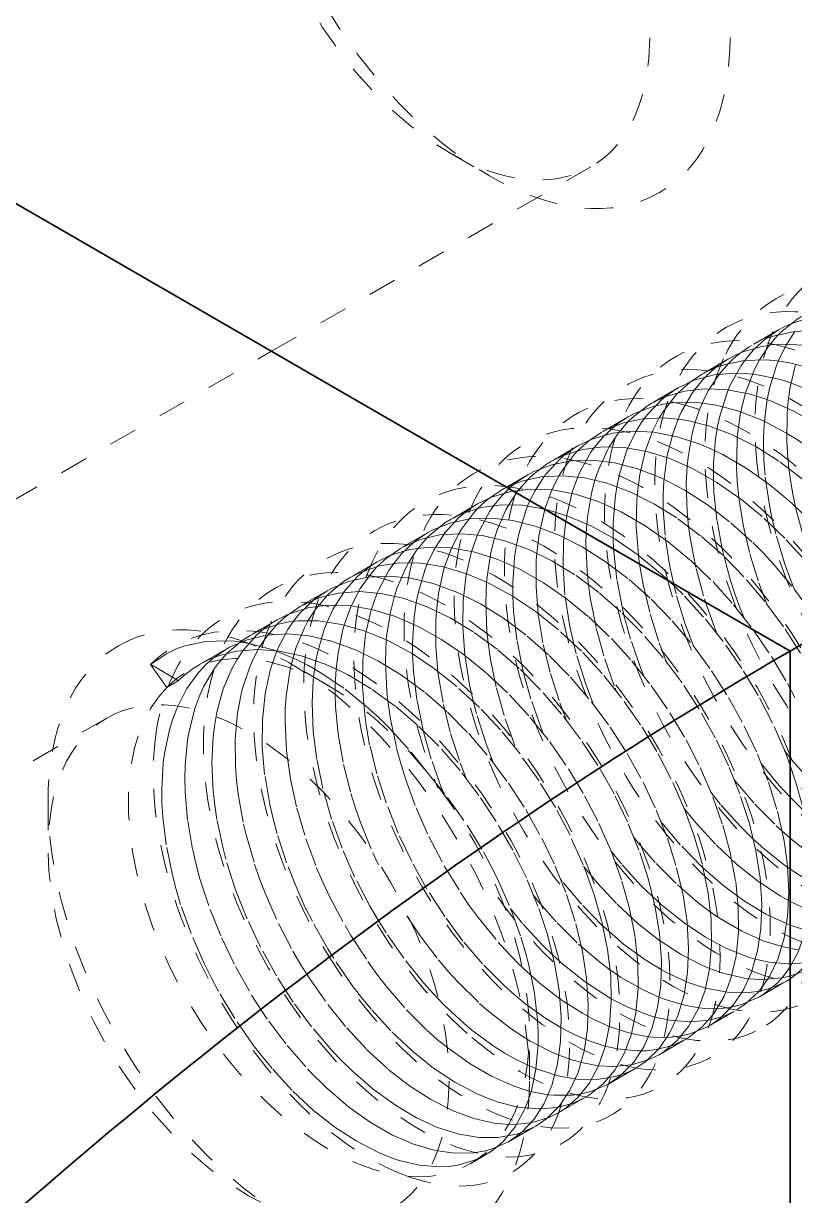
# Model space of a CAD drawing. Header units: millimetres. Extents: x -742 to 742, y -525 to 525.
# Drawn here: x 414.3 to 441.48, y 169 to 210.29 of the extents above; entities that cross this region are included whole.
import ezdxf

# ---------------------------------------------------------------- set-up
doc = ezdxf.new("R2010")
doc.units = ezdxf.units.MM
doc.linetypes.add('虚线', pattern=[2, 1, -1])
doc.layers.get('0').update_dxf_attribs({"lineweight": 35})
doc.layers.add('粗实线层', color=7, linetype='Continuous', lineweight=35)
doc.layers.add('虚线层', color=6, linetype='虚线', lineweight=18)

# ---------------------------------------------------------------- blocks, each defined once
blk = doc.blocks.new('*X14')
for p, q in [((-351.999, -27.68), (-260.075, -80.752)), ((-260.075, -80.752), (-260.075, -145.256))]:
    blk.add_line(p, q)
blk.add_ellipse((-260.075, -207.31), major_axis=(-77.5, -134.234), ratio=0.57735, start_param=3.598535, end_param=3.926987)
at = {"layer": '虚线层', "color": 7}
for p, q in [((-278.359, -70.196), (-298.359, -58.649)), ((-272.096, -63.198), (-270.682, -64.014)), ((-278.359, -70.196), (-267.096, -63.693)), ((-260.487, -69.443), (-261.441, -69.994)), ((-299.623, -82.472), (-278.359, -70.196)), ((-270.075, -74.979), (-278.359, -70.196)), ((-262.257, -70.465), (-263.209, -71.015)), ((-264.024, -71.485), (-264.979, -72.037)), ((-265.79, -72.505), (-266.745, -73.057)), ((-267.559, -73.526), (-268.512, -74.077)), ((-269.328, -74.548), (-270.075, -74.979)), ((-270.075, -74.979), (-270.282, -75.098)), ((-260.075, -80.753), (-270.075, -74.979)), ((-271.094, -75.567), (-272.049, -76.119)), ((-272.862, -76.588), (-273.815, -77.138)), ((-274.631, -77.61), (-275.585, -78.16)), ((-276.397, -78.629), (-277.353, -79.181)), ((-278.165, -79.649), (-279.119, -80.2)), ((-279.935, -80.671), (-280.887, -81.221)), ((-250.075, -86.526), (-260.075, -80.753)), ((-281.734, -81.749), (-282.627, -81.225)), ((-282.055, -82.036), (-282.627, -81.225)), ((-276.338, -81.977), (-277.753, -81.161)), ((-281.647, -81.8), (-282.055, -82.036)), ((-281.647, -81.8), (-281.734, -81.749)), ((-261.164, -92.928), (-260.211, -92.378)), ((-262.933, -93.95), (-261.98, -93.399)), ((-269.267, -95.858), (-269.267, -94.225)), ((-264.701, -94.97), (-263.746, -94.419)), ((-266.467, -95.99), (-265.513, -95.439)), ((-268.236, -97.011), (-267.283, -96.461)), ((-270.005, -98.033), (-269.049, -97.481)), ((-271.338, -98.802), (-270.816, -98.501))]:
    blk.add_line(p, q, dxfattribs=at)
for points in [[(-260.487, -69.443), (-260.271, -69.328), (-259.958, -69.191), (-259.637, -69.084)], [(-259.676, -68.975), (-259.83, -69.069), (-260.365, -69.486), (-260.5, -69.619)], [(-261.679, -70.52), (-261.607, -70.426), (-261.382, -70.161), (-260.923, -69.738)], [(-260.923, -69.738), (-260.846, -69.679), (-260.784, -69.634)], [(-259.613, -69.478), (-259.968, -69.508), (-260.682, -69.662), (-260.919, -69.745)], [(-260.784, -69.634), (-260.487, -69.443)], [(-260.5, -69.619), (-260.608, -69.734), (-260.706, -69.847)], [(-260.492, -70.537), (-260.404, -70.338), (-260.236, -70.006), (-259.908, -69.494)], [(-261.441, -69.994), (-261.525, -70.044), (-261.808, -70.236), (-261.837, -70.257)], [(-261.736, -70.216), (-261.075, -70.025), (-260.723, -69.971), (-260.366, -69.945), (-259.578, -69.981)], [(-260.706, -69.847), (-260.83, -70.003), (-261.156, -70.498)], [(-259.362, -70.794), (-260.153, -70.591), (-260.543, -70.531), (-260.919, -70.5), (-261.686, -70.523), (-262.371, -70.659), (-262.697, -70.769), (-263.003, -70.905), (-263.209, -71.015)], [(-262.703, -70.768), (-262.576, -70.672), (-262.257, -70.465)], [(-262.257, -70.465), (-261.966, -70.314), (-261.736, -70.216)], [(-261.837, -70.257), (-262.07, -70.45), (-262.25, -70.621)], [(-262.178, -71.368), (-261.818, -70.719), (-261.679, -70.52)], [(-261.156, -70.498), (-261.238, -70.647), (-261.361, -70.896)], [(-260.884, -71.898), (-260.793, -71.465), (-260.555, -70.696), (-260.492, -70.537)], [(-264.024, -71.486), (-263.456, -71.218), (-262.756, -71.029), (-262.043, -70.963), (-261.669, -70.972), (-261.293, -71.009), (-260.472, -71.178), (-260.179, -71.265)], [(-263.452, -71.549), (-263.09, -71.119), (-262.84, -70.881), (-262.703, -70.768)], [(-262.25, -70.621), (-262.568, -70.984), (-262.926, -71.519)], [(-261.361, -70.896), (-261.641, -71.628), (-261.655, -71.675)], [(-259.89, -70.657), (-259.903, -70.704), (-260.088, -71.519), (-260.148, -71.954), (-260.172, -72.206)], [(-263.209, -71.015), (-263.605, -71.278), (-264.031, -71.657)], [(-262.655, -72.932), (-262.637, -72.834), (-262.548, -72.429), (-262.29, -71.628), (-262.178, -71.368)], [(-260.179, -71.265), (-259.372, -71.575)], [(-265.217, -72.564), (-265.117, -72.434), (-264.615, -71.908), (-264.459, -71.779)], [(-257.478, -74.016), (-258.266, -73.366), (-258.671, -73.072), (-259.072, -72.805), (-259.927, -72.316), (-260.737, -71.955), (-261.142, -71.812), (-261.536, -71.698), (-262.352, -71.546), (-263.099, -71.516), (-263.807, -71.598), (-264.5, -71.804), (-264.979, -72.037)], [(-264.031, -71.657), (-264.111, -71.74), (-264.546, -72.3), (-264.69, -72.534)], [(-264.459, -71.779), (-264.067, -71.51), (-264.024, -71.486)], [(-264.03, -72.584), (-263.921, -72.338), (-263.535, -71.665), (-263.452, -71.549)], [(-262.926, -71.519), (-262.965, -71.588), (-263.135, -71.926), (-263.282, -72.28), (-263.423, -72.696)], [(-261.655, -71.675), (-261.75, -72.026), (-261.837, -72.435), (-261.941, -73.223)], [(-265.79, -72.505), (-265.54, -72.373), (-264.903, -72.135), (-264.563, -72.057), (-264.216, -72.008), (-263.448, -71.993), (-262.68, -72.093), (-261.887, -72.303), (-261.038, -72.639), (-260.225, -73.065), (-259.817, -73.318), (-259.417, -73.589), (-258.582, -74.238), (-258.295, -74.487)], [(-264.979, -72.037), (-265.102, -72.111), (-265.64, -72.522), (-265.788, -72.666)], [(-261.017, -73.676), (-261.016, -73.252), (-260.995, -72.791), (-260.952, -72.35), (-260.884, -71.898)], [(-260.172, -72.206), (-260.186, -72.396), (-260.196, -73.376), (-260.177, -73.731)], [(-256.136, -78.847), (-256.734, -77.915), (-257.057, -77.462), (-257.388, -77.028), (-258.127, -76.153), (-258.871, -75.387), (-259.258, -75.029), (-259.645, -74.696), (-260.482, -74.061), (-261.293, -73.551), (-262.107, -73.14), (-262.955, -72.819), (-263.744, -72.624), (-264.505, -72.539), (-265.268, -72.569), (-265.949, -72.712), (-266.579, -72.966), (-266.745, -73.056)], [(-266.261, -72.827), (-266.147, -72.74), (-265.79, -72.505)], [(-265.797, -73.604), (-265.519, -73.032), (-265.326, -72.719), (-265.217, -72.564)], [(-264.69, -72.534), (-264.921, -72.986), (-265.191, -73.714)], [(-264.422, -73.942), (-264.408, -73.866), (-264.206, -73.064), (-264.03, -72.584)], [(-266.745, -73.056), (-267.179, -73.349), (-267.562, -73.692)], [(-267.559, -73.527), (-267.036, -73.277), (-266.34, -73.08), (-265.629, -73.006), (-264.879, -73.043), (-264.059, -73.203), (-263.26, -73.467), (-262.852, -73.64), (-262.45, -73.836), (-261.596, -74.333), (-260.792, -74.901), (-260.005, -75.557), (-259.209, -76.331), (-258.49, -77.139), (-258.144, -77.569), (-257.816, -78.006), (-257.165, -78.97), (-256.952, -79.318)], [(-266.988, -73.589), (-266.659, -73.195), (-266.261, -72.827)], [(-265.788, -72.666), (-266.131, -73.062), (-266.46, -73.561)], [(-263.423, -72.696), (-263.528, -73.091), (-263.675, -73.935), (-263.707, -74.243)], [(-262.781, -74.745), (-262.779, -74.158), (-262.706, -73.263), (-262.655, -72.932)], [(-261.941, -73.223), (-261.951, -73.353), (-261.969, -74.281), (-261.946, -74.765), (-261.901, -75.251), (-261.89, -75.347)], [(-268.751, -74.605), (-268.681, -74.512), (-268.183, -73.979), (-267.998, -73.823)], [(-256.07, -84.323), (-256.337, -83.345), (-256.503, -82.847), (-256.686, -82.355), (-257.135, -81.315), (-257.635, -80.34), (-257.912, -79.857), (-258.201, -79.39), (-258.86, -78.432), (-259.541, -77.573), (-260.268, -76.775), (-261.069, -76.012), (-261.858, -75.368), (-262.662, -74.811), (-263.516, -74.329), (-264.325, -73.974), (-265.124, -73.726), (-265.941, -73.583), (-266.686, -73.561), (-267.39, -73.65), (-268.077, -73.862), (-268.512, -74.077)], [(-267.562, -73.692), (-267.68, -73.818), (-268.109, -74.383), (-268.225, -74.574)], [(-267.998, -73.823), (-267.641, -73.575), (-267.559, -73.527)], [(-267.566, -74.623), (-267.48, -74.427), (-267.1, -73.748), (-266.988, -73.589)], [(-266.46, -73.561), (-266.522, -73.673), (-266.836, -74.371), (-266.959, -74.736)], [(-266.19, -74.97), (-266.095, -74.524), (-265.842, -73.717), (-265.797, -73.604)], [(-265.191, -73.714), (-265.194, -73.723), (-265.383, -74.534), (-265.475, -75.267)], [(-260.994, -74.203), (-261.017, -73.676)], [(-260.177, -73.731), (-260.12, -74.34)], [(-268.512, -74.077), (-268.673, -74.175), (-269.208, -74.594), (-269.329, -74.712)], [(-269.328, -74.548), (-269.119, -74.435), (-268.484, -74.189), (-267.798, -74.053), (-267.031, -74.03), (-266.268, -74.124), (-265.479, -74.328), (-264.631, -74.657), (-263.817, -75.075), (-263.006, -75.591), (-262.169, -76.233), (-261.396, -76.929), (-261.019, -77.309), (-260.656, -77.7), (-259.921, -78.581), (-259.272, -79.472), (-258.678, -80.406), (-258.123, -81.422), (-257.668, -82.407), (-257.467, -82.907), (-257.288, -83.4), (-256.975, -84.436), (-256.886, -84.795)], [(-264.549, -75.771), (-264.551, -75.702), (-264.55, -75.231), (-264.527, -74.778), (-264.422, -73.942)], [(-263.707, -74.243), (-263.738, -74.839), (-263.71, -75.84), (-263.658, -76.381)], [(-260.635, -76.428), (-260.708, -76.116), (-260.812, -75.613), (-260.963, -74.563), (-260.994, -74.203)], [(-259.713, -80.825), (-260.314, -79.896), (-260.969, -79.01), (-261.71, -78.139), (-262.456, -77.378), (-263.233, -76.694), (-264.074, -76.066), (-264.885, -75.563), (-265.698, -75.157), (-266.543, -74.843), (-267.329, -74.654), (-268.09, -74.577), (-268.852, -74.617), (-269.531, -74.769), (-270.062, -74.981)], [(-269.804, -74.874), (-269.722, -74.81), (-269.328, -74.548)], [(-269.329, -74.712), (-269.696, -75.142), (-269.724, -75.18)], [(-269.249, -75.451), (-269.079, -75.117), (-268.751, -74.605)], [(-268.225, -74.574), (-268.476, -75.074), (-268.724, -75.752)], [(-267.956, -75.985), (-267.952, -75.963), (-267.757, -75.157), (-267.566, -74.623)], [(-260.12, -74.34), (-260.068, -74.719), (-259.982, -75.227), (-259.876, -75.733), (-259.586, -76.811), (-259.229, -77.837), (-259.124, -78.102)], [(-271.094, -75.567), (-270.612, -75.333), (-269.92, -75.129), (-269.214, -75.049), (-268.468, -75.08), (-267.65, -75.231), (-266.85, -75.487), (-266.038, -75.848), (-265.184, -76.338), (-264.381, -76.901), (-263.595, -77.552), (-262.797, -78.321), (-262.073, -79.124), (-261.394, -79.986), (-260.738, -80.946), (-260.177, -81.898), (-259.919, -82.389)], [(-270.282, -75.098), (-270.75, -75.418), (-271.089, -75.725)], [(-270.52, -75.626), (-270.227, -75.27), (-269.981, -75.026)], [(-270.062, -74.981), (-270.157, -75.03), (-270.282, -75.098)], [(-269.981, -75.026), (-269.804, -74.874)], [(-266.959, -74.736), (-267.078, -75.189), (-267.22, -76.037), (-267.244, -76.283)], [(-266.319, -76.781), (-266.319, -76.263), (-266.25, -75.363), (-266.19, -74.97)], [(-262.408, -77.434), (-262.475, -77.15), (-262.662, -76.139), (-262.764, -75.153), (-262.781, -74.745)], [(-269.724, -75.18), (-269.997, -75.601)], [(-269.334, -75.646), (-269.249, -75.451)], [(-265.475, -75.267), (-265.488, -75.455), (-265.501, -76.385), (-265.429, -77.359), (-265.426, -77.383)], [(-261.89, -75.347), (-261.737, -76.304), (-261.498, -77.326), (-261.181, -78.354), (-260.888, -79.132)], [(-272.292, -76.652), (-272.248, -76.592), (-271.754, -76.051), (-271.539, -75.868)], [(-268.721, -75.754), (-269.528, -75.619), (-270.268, -75.603), (-270.969, -75.7), (-271.655, -75.921), (-272.05, -76.119)], [(-271.089, -75.725), (-271.245, -75.893), (-271.669, -76.464), (-271.759, -76.615)], [(-271.539, -75.868), (-271.214, -75.64), (-271.094, -75.567)], [(-271.1, -76.665), (-271.034, -76.513), (-270.66, -75.828), (-270.52, -75.626)], [(-269.997, -75.601), (-270.084, -75.76), (-270.392, -76.463), (-270.495, -76.778)], [(-269.727, -77.01), (-269.646, -76.621), (-269.399, -75.809), (-269.334, -75.646)], [(-268.724, -75.752), (-268.743, -75.816), (-268.927, -76.631), (-269.011, -77.307)], [(-264.378, -78.256), (-264.656, -78.006), (-265.445, -77.367), (-266.251, -76.818), (-267.107, -76.344), (-267.918, -75.997), (-268.715, -75.755), (-268.721, -75.754)], [(-264.17, -78.473), (-264.333, -77.722), (-264.489, -76.67), (-264.549, -75.771)], [(-272.05, -76.119), (-272.249, -76.243), (-272.779, -76.668), (-272.869, -76.758)], [(-272.862, -76.588), (-272.694, -76.497), (-272.065, -76.244), (-271.384, -76.101), (-270.619, -76.07), (-269.855, -76.155), (-269.066, -76.35), (-268.219, -76.672), (-267.408, -77.085), (-266.598, -77.596), (-265.759, -78.232), (-264.983, -78.921), (-264.239, -79.686), (-263.5, -80.562), (-262.849, -81.451), (-262.253, -82.384), (-261.694, -83.398), (-261.232, -84.382), (-260.846, -85.373), (-260.525, -86.409), (-260.306, -87.377), (-260.228, -87.854), (-260.172, -88.315), (-260.124, -89.255), (-260.166, -90.093), (-260.292, -90.867), (-260.516, -91.601), (-260.812, -92.214), (-260.991, -92.49), (-261.186, -92.738), (-261.655, -93.182), (-261.837, -93.311)], [(-268.085, -77.811), (-268.085, -77.808), (-268.065, -76.879), (-267.988, -76.182)], [(-267.988, -76.182), (-267.956, -75.985)], [(-267.244, -76.283), (-267.265, -76.601)], [(-262.933, -93.95), (-262.784, -93.858), (-262.541, -93.68), (-262.082, -93.22), (-261.72, -92.685), (-261.436, -92.06), (-261.225, -91.315), (-261.109, -90.531), (-261.078, -89.684), (-261.139, -88.736), (-261.285, -87.794), (-261.517, -86.824), (-261.851, -85.787), (-262.248, -84.796), (-262.718, -83.813), (-263.285, -82.802), (-263.889, -81.874), (-264.55, -80.993), (-265.296, -80.127), (-266.045, -79.372), (-266.824, -78.693), (-267.664, -78.07), (-268.474, -77.572), (-269.286, -77.174), (-270.132, -76.868), (-270.919, -76.688), (-271.678, -76.619), (-272.435, -76.665), (-273.109, -76.823), (-273.73, -77.091), (-273.815, -77.138)], [(-272.869, -76.758), (-273.261, -77.223), (-273.531, -77.642)], [(-273.342, -76.918), (-273.291, -76.877), (-272.862, -76.588)], [(-272.869, -77.686), (-272.64, -77.203), (-272.292, -76.652)], [(-271.759, -76.615), (-272.032, -77.163), (-272.261, -77.791)], [(-271.492, -78.022), (-271.308, -77.25), (-271.1, -76.665)], [(-270.495, -76.778), (-270.625, -77.285), (-270.76, -78.136), (-270.777, -78.323)], [(-267.265, -76.601), (-267.275, -76.943), (-267.239, -77.946), (-267.191, -78.425)], [(-266.304, -77.157), (-266.319, -76.781)], [(-263.658, -76.381), (-263.595, -76.83), (-263.395, -77.843), (-263.097, -78.921), (-263.063, -79.03)], [(-259.937, -78.569), (-260.274, -77.659), (-260.583, -76.632), (-260.635, -76.428)], [(-274.632, -77.61), (-274.192, -77.393), (-273.502, -77.18), (-272.797, -77.091), (-272.053, -77.114), (-271.238, -77.259), (-270.441, -77.508), (-269.631, -77.863), (-268.775, -78.345), (-267.969, -78.901), (-267.18, -79.545), (-266.38, -80.309), (-265.657, -81.109), (-264.977, -81.969), (-264.316, -82.926), (-263.749, -83.875), (-263.248, -84.849), (-262.8, -85.89), (-262.453, -86.881), (-262.188, -87.861), (-261.998, -88.864), (-261.905, -89.781), (-261.897, -90.65), (-261.984, -91.502), (-262.154, -92.242), (-262.271, -92.585), (-262.406, -92.903), (-262.756, -93.505), (-263.164, -93.98), (-263.639, -94.354), (-263.745, -94.419)], [(-273.815, -77.138), (-274.32, -77.488), (-274.619, -77.76)], [(-274.054, -77.666), (-273.793, -77.345), (-273.342, -76.918)], [(-269.852, -78.823), (-269.854, -78.366), (-269.793, -77.464), (-269.727, -77.01)], [(-265.938, -79.487), (-265.992, -79.259), (-266.187, -78.247), (-266.297, -77.261), (-266.304, -77.157)], [(-275.08, -77.914), (-274.79, -77.707), (-274.632, -77.61)], [(-269.011, -77.307), (-269.029, -77.558), (-269.037, -78.492), (-268.963, -79.43)], [(-265.426, -77.383), (-265.386, -77.689)], [(-261.693, -79.62), (-261.837, -79.254), (-262.024, -78.737), (-262.189, -78.228), (-262.408, -77.434)], [(-275.829, -78.697), (-275.81, -78.671), (-275.324, -78.124), (-275.08, -77.914)], [(-264.701, -94.97), (-264.525, -94.86), (-264.057, -94.471), (-263.658, -93.981), (-263.319, -93.366), (-263.078, -92.693), (-262.922, -91.945), (-262.849, -91.085), (-262.868, -90.208), (-262.972, -89.284), (-263.173, -88.275), (-263.45, -87.293), (-263.809, -86.302), (-264.269, -85.264), (-264.78, -84.292), (-265.355, -83.348), (-266.022, -82.396), (-266.708, -81.544), (-267.438, -80.754), (-268.244, -80.002), (-269.036, -79.37), (-269.844, -78.827), (-270.698, -78.358), (-271.506, -78.017), (-272.301, -77.783), (-273.113, -77.655), (-273.854, -77.648), (-274.553, -77.753), (-275.233, -77.981), (-275.585, -78.16)], [(-274.619, -77.76), (-274.813, -77.97), (-275.233, -78.549), (-275.295, -78.653)], [(-274.637, -78.705), (-274.593, -78.603), (-274.223, -77.911), (-274.054, -77.666)], [(-273.531, -77.642), (-273.641, -77.845), (-273.942, -78.553), (-274.029, -78.82)], [(-273.26, -79.054), (-273.192, -78.716), (-272.952, -77.899), (-272.869, -77.686)], [(-272.261, -77.791), (-272.295, -77.911), (-272.474, -78.731), (-272.548, -79.351)], [(-271.622, -79.851), (-271.607, -78.983), (-271.499, -78.061), (-271.492, -78.022)], [(-267.708, -80.51), (-267.858, -79.833), (-268.019, -78.779), (-268.085, -77.811)], [(-265.386, -77.689), (-265.262, -78.415), (-265.017, -79.438), (-264.693, -80.465), (-264.421, -81.178)], [(-275.585, -78.16), (-275.822, -78.309), (-276.346, -78.741), (-276.407, -78.803)], [(-276.397, -78.629), (-276.269, -78.559), (-275.643, -78.298), (-274.965, -78.147), (-274.205, -78.11), (-273.445, -78.188), (-272.657, -78.376), (-271.81, -78.69), (-270.996, -79.095), (-270.186, -79.599), (-269.347, -80.228), (-268.572, -80.914), (-267.826, -81.675), (-267.083, -82.546), (-266.426, -83.43), (-265.825, -84.36), (-265.261, -85.372), (-264.797, -86.357), (-264.407, -87.349), (-264.081, -88.386), (-263.854, -89.354), (-263.712, -90.293), (-263.657, -91.236), (-263.695, -92.079), (-263.818, -92.859), (-264.037, -93.599), (-264.326, -94.217), (-264.692, -94.746), (-265.156, -95.197), (-265.513, -95.439)], [(-270.777, -78.323), (-270.809, -79.046), (-270.77, -80.054), (-270.728, -80.461)], [(-267.191, -78.425), (-267.117, -78.937), (-266.913, -79.953), (-266.612, -81.032), (-266.247, -82.058), (-266.195, -82.186)], [(-260.065, -84.816), (-260.248, -84.329), (-260.7, -83.288), (-261.205, -82.314), (-261.777, -81.368), (-262.442, -80.415), (-263.127, -79.56), (-263.854, -78.765), (-264.378, -78.256)], [(-266.467, -95.99), (-266.045, -95.695), (-265.593, -95.23), (-265.236, -94.688), (-264.956, -94.056), (-264.749, -93.304), (-264.638, -92.515), (-264.614, -91.665), (-264.683, -90.716), (-264.836, -89.772), (-265.073, -88.8), (-265.41, -87.761), (-265.81, -86.769), (-266.285, -85.787), (-266.86, -84.779), (-267.47, -83.856), (-268.134, -82.978), (-268.881, -82.116), (-269.631, -81.364), (-270.41, -80.69), (-271.253, -80.074), (-272.065, -79.584), (-272.878, -79.193), (-273.723, -78.895), (-274.506, -78.721), (-275.261, -78.658), (-276.016, -78.712), (-276.689, -78.879), (-277.308, -79.155), (-277.353, -79.181)], [(-276.407, -78.803), (-276.823, -79.302), (-277.066, -79.683)], [(-276.884, -78.964), (-276.864, -78.948), (-276.397, -78.629)], [(-276.404, -79.73), (-276.197, -79.287), (-275.829, -78.697)], [(-275.295, -78.653), (-275.589, -79.253), (-275.797, -79.836)], [(-275.028, -80.066), (-274.861, -79.345), (-274.637, -78.705)], [(-274.029, -78.82), (-274.172, -79.381), (-274.303, -80.238), (-274.314, -80.36)], [(-269.476, -81.524), (-269.513, -81.37), (-269.711, -80.356), (-269.825, -79.366), (-269.852, -78.823)], [(-263.478, -80.603), (-263.789, -79.771), (-264.101, -78.743), (-264.17, -78.473)], [(-278.165, -79.65), (-277.768, -79.451), (-277.085, -79.232), (-276.384, -79.136), (-275.641, -79.151), (-274.826, -79.287), (-274.029, -79.528), (-273.219, -79.876), (-272.366, -80.352), (-271.561, -80.903), (-270.771, -81.542), (-269.967, -82.3), (-269.238, -83.093), (-268.554, -83.949), (-267.891, -84.904), (-267.322, -85.852), (-266.817, -86.826), (-266.363, -87.865), (-266.009, -88.855), (-265.736, -89.835), (-265.541, -90.841), (-265.444, -91.762), (-265.433, -92.636), (-265.513, -93.492), (-265.675, -94.235), (-265.92, -94.901), (-266.264, -95.509), (-266.669, -95.992), (-267.142, -96.374), (-267.283, -96.461)], [(-277.353, -79.181), (-277.893, -79.56), (-278.148, -79.794)], [(-277.584, -79.698), (-277.362, -79.423), (-276.884, -78.964)], [(-273.389, -80.863), (-273.391, -80.47), (-273.334, -79.563), (-273.26, -79.054)], [(-263.063, -79.03), (-262.735, -79.947), (-262.648, -80.167)], [(-278.618, -79.958), (-278.361, -79.771), (-278.165, -79.65)], [(-272.548, -79.351), (-272.568, -79.66), (-272.568, -80.597), (-272.495, -81.476)], [(-268.963, -79.43), (-268.958, -79.468), (-268.782, -80.525), (-268.531, -81.547), (-268.201, -82.574), (-267.948, -83.238)], [(-265.229, -81.661), (-265.346, -81.364), (-265.701, -80.337), (-265.938, -79.487)], [(-279.369, -80.743), (-278.892, -80.196), (-278.618, -79.958)], [(-268.236, -97.011), (-268.025, -96.877), (-267.561, -96.481), (-267.168, -95.985), (-266.837, -95.365), (-266.603, -94.688), (-266.452, -93.934), (-266.383, -93.068), (-266.405, -92.186), (-266.515, -91.26), (-266.725, -90.251), (-267.009, -89.269), (-267.373, -88.278), (-267.837, -87.24), (-268.35, -86.268), (-268.929, -85.325), (-269.601, -84.378), (-270.293, -83.531), (-271.027, -82.746), (-271.834, -81.999), (-272.625, -81.371), (-273.432, -80.833), (-274.287, -80.372), (-275.096, -80.039), (-275.892, -79.813), (-276.702, -79.694), (-277.438, -79.693), (-277.793, -79.735), (-278.132, -79.804), (-278.808, -80.04), (-279.119, -80.2)], [(-278.148, -79.794), (-278.379, -80.048), (-278.596, -80.33), (-278.792, -80.631), (-278.83, -80.697)], [(-278.171, -80.746), (-278.148, -80.691), (-277.786, -79.994), (-277.584, -79.698)], [(-277.066, -79.683), (-277.2, -79.932), (-277.498, -80.646), (-277.566, -80.859)], [(-276.797, -81.092), (-276.741, -80.813), (-276.505, -79.99), (-276.404, -79.73)], [(-275.797, -79.836), (-275.845, -80.005), (-276.016, -80.829), (-276.08, -81.38)], [(-275.155, -81.895), (-275.144, -81.084), (-275.044, -80.16), (-275.028, -80.066)], [(-271.239, -82.557), (-271.377, -81.941), (-271.546, -80.886), (-271.62, -79.914), (-271.622, -79.851)], [(-282.009, -80.818), (-281.74, -80.692), (-281.416, -80.573), (-280.685, -80.417), (-279.941, -80.39), (-279.664, -80.409)], [(-279.119, -80.2), (-279.394, -80.376), (-279.916, -80.816), (-279.949, -80.849)], [(-279.934, -80.671), (-279.847, -80.622), (-279.225, -80.355), (-278.548, -80.196), (-277.789, -80.149), (-277.03, -80.219), (-276.245, -80.401), (-275.401, -80.708), (-274.589, -81.107), (-273.777, -81.604), (-272.935, -82.226), (-272.156, -82.905), (-271.408, -83.662), (-270.665, -84.529), (-270.006, -85.412), (-269.401, -86.339), (-268.831, -87.348), (-268.36, -88.33), (-267.964, -89.322), (-267.633, -90.36), (-267.403, -91.331), (-267.257, -92.273), (-267.195, -93.219), (-267.224, -94.065), (-267.34, -94.848), (-267.553, -95.594), (-267.84, -96.22), (-268.203, -96.756), (-268.661, -97.214), (-269.049, -97.481)], [(-279.664, -80.409), (-279.551, -80.422), (-279.363, -80.447)], [(-279.363, -80.447), (-279.158, -80.483), (-278.302, -80.711), (-277.475, -81.049), (-277.055, -81.264), (-276.64, -81.503), (-275.762, -82.099), (-274.972, -82.742), (-274.583, -83.098), (-274.206, -83.47), (-273.434, -84.32), (-272.889, -85.005)], [(-274.314, -80.36), (-274.348, -81.152), (-274.301, -82.162), (-274.264, -82.504)], [(-270.728, -80.461), (-270.644, -81.048), (-270.434, -82.064), (-270.126, -83.143), (-269.753, -84.167), (-269.731, -84.221)], [(-282.627, -81.225), (-282.054, -80.842), (-282.009, -80.818)], [(-270.005, -98.033), (-269.551, -97.71), (-269.101, -97.237), (-268.748, -96.688), (-268.474, -96.051), (-268.274, -95.295), (-268.171, -94.502), (-268.153, -93.648), (-268.226, -92.695), (-268.383, -91.748), (-268.625, -90.774), (-268.969, -89.734), (-269.377, -88.744), (-269.858, -87.765), (-270.436, -86.758), (-271.048, -85.836), (-271.713, -84.96), (-272.465, -84.103), (-273.219, -83.358), (-274.002, -82.69), (-274.845, -82.08), (-275.656, -81.596), (-276.065, -81.389), (-276.467, -81.211), (-277.31, -80.919), (-278.093, -80.754), (-278.848, -80.7), (-279.601, -80.763), (-280.269, -80.936), (-280.585, -81.065), (-280.882, -81.218), (-280.887, -81.221)], [(-280.386, -80.978), (-279.934, -80.671)], [(-279.949, -80.849), (-280.245, -81.19)], [(-279.577, -81.052), (-279.375, -80.751), (-279.369, -80.743)], [(-278.83, -80.697), (-279.03, -81.084)], [(-278.354, -81.252), (-278.171, -80.746)], [(-277.566, -80.859), (-277.681, -81.296)], [(-273.012, -83.565), (-273.032, -83.48), (-273.238, -82.466), (-273.358, -81.474), (-273.389, -80.863)], [(-267.001, -82.668), (-267.298, -81.88), (-267.618, -80.854), (-267.708, -80.51)], [(-282.135, -84.358), (-281.961, -83.533), (-281.842, -83.144), (-281.704, -82.78), (-281.345, -82.076), (-280.926, -81.499), (-280.747, -81.304)], [(-280.245, -81.19), (-280.388, -81.384), (-280.759, -82.019), (-280.915, -82.371), (-281.049, -82.738), (-281.265, -83.575), (-281.318, -83.887)], [(-280.887, -81.221), (-281.12, -81.368)], [(-280.747, -81.304), (-280.688, -81.244), (-280.435, -81.018), (-280.386, -80.978)], [(-280.071, -87.702), (-280.285, -86.684), (-280.362, -86.179), (-280.416, -85.688), (-280.462, -84.678), (-280.418, -83.765), (-280.364, -83.326), (-280.289, -82.909), (-280.061, -82.082), (-279.758, -81.374), (-279.577, -81.052)], [(-279.03, -81.084), (-279.142, -81.341), (-279.394, -82.099), (-279.562, -82.929), (-279.645, -83.867), (-279.634, -84.81), (-279.596, -85.301), (-279.537, -85.792), (-279.343, -86.854), (-279.254, -87.231)], [(-276.379, -91.243), (-276.921, -90.28), (-277.171, -89.781), (-277.4, -89.283), (-277.831, -88.212), (-278.165, -87.185), (-278.304, -86.668), (-278.421, -86.161), (-278.603, -85.103), (-278.687, -84.126), (-278.684, -83.188), (-278.588, -82.258), (-278.409, -81.438), (-278.354, -81.252)], [(-277.681, -81.296), (-277.707, -81.414)], [(-276.891, -81.794), (-276.879, -81.665), (-276.797, -81.092)], [(-281.12, -81.368), (-281.461, -81.629), (-281.647, -81.8)], [(-277.707, -81.414), (-277.721, -81.479), (-277.844, -82.339), (-277.874, -82.795), (-277.881, -83.256), (-277.827, -84.268), (-277.69, -85.266), (-277.47, -86.284), (-277.151, -87.365), (-276.77, -88.388), (-276.55, -88.898), (-276.316, -89.394), (-275.77, -90.421), (-275.563, -90.772)], [(-276.08, -81.38), (-276.104, -81.763), (-276.112, -82.052)], [(-272.495, -81.476), (-272.482, -81.575), (-272.303, -82.634), (-272.048, -83.658), (-271.715, -84.686), (-271.49, -85.269)], [(-268.774, -83.683), (-268.857, -83.475), (-269.218, -82.449), (-269.476, -81.524)], [(-271.572, -93.873), (-272.298, -93.198), (-272.655, -92.827), (-272.999, -92.442), (-273.699, -91.57), (-274.322, -90.679), (-274.617, -90.21), (-274.893, -89.737), (-275.431, -88.705), (-275.873, -87.695), (-276.243, -86.67), (-276.55, -85.59), (-276.759, -84.574), (-276.887, -83.581), (-276.928, -82.575), (-276.891, -81.794)], [(-276.112, -82.052), (-276.113, -82.305)], [(-275.021, -83.373), (-275.073, -82.994), (-275.151, -82.018), (-275.155, -81.895)], [(-276.113, -82.305), (-276.101, -82.704), (-276.012, -83.684), (-275.826, -84.745), (-275.564, -85.769), (-275.401, -86.286), (-275.223, -86.795), (-274.786, -87.864), (-274.589, -88.287)], [(-274.264, -82.504), (-274.167, -83.156), (-273.95, -84.173), (-273.861, -84.51)], [(-270.537, -84.714), (-270.81, -83.991), (-271.133, -82.963), (-271.239, -82.557)], [(-269.636, -92.991), (-269.811, -92.844), (-270.175, -92.519), (-270.928, -91.764), (-271.612, -90.967), (-272.255, -90.104), (-272.88, -89.136), (-273.418, -88.171), (-273.895, -87.173), (-274.322, -86.102), (-274.652, -85.075), (-274.901, -84.052), (-275.021, -83.373)], [(-272.304, -85.73), (-272.363, -85.584), (-272.729, -84.559), (-273.012, -83.565)], [(-281.318, -83.887), (-281.406, -84.774), (-281.417, -85.241), (-281.407, -85.713), (-281.316, -86.742), (-281.14, -87.75), (-281.021, -88.265), (-280.883, -88.774), (-280.527, -89.853), (-280.114, -90.871), (-279.634, -91.867), (-279.062, -92.878), (-278.461, -93.793), (-277.812, -94.65), (-277.088, -95.478), (-276.369, -96.188), (-275.632, -96.813), (-274.846, -97.37), (-274.097, -97.798), (-273.355, -98.12), (-272.594, -98.343), (-271.899, -98.44), (-271.242, -98.428), (-270.814, -98.354)], [(-270.816, -98.501), (-271.202, -98.688), (-271.794, -98.859), (-272.111, -98.904), (-272.434, -98.92), (-273.149, -98.862), (-273.861, -98.693), (-274.228, -98.566), (-274.594, -98.414), (-275.381, -98.008), (-276.133, -97.518), (-276.509, -97.234), (-276.878, -96.932), (-277.642, -96.22), (-278.341, -95.46), (-278.681, -95.049), (-279.005, -94.629), (-279.657, -93.69), (-280.226, -92.745), (-280.49, -92.254), (-280.735, -91.763), (-281.199, -90.701), (-281.566, -89.675), (-281.721, -89.157), (-281.855, -88.648), (-282.072, -87.58), (-282.194, -86.588), (-282.223, -86.102), (-282.231, -85.633), (-282.177, -84.678), (-282.135, -84.358)], [(-273.861, -84.51), (-273.636, -85.253), (-273.261, -86.277), (-272.815, -87.286), (-272.274, -88.316), (-271.699, -89.255), (-271.389, -89.709), (-271.072, -90.142), (-270.368, -91.008), (-270.126, -91.277)], [(-260.295, -84.242), (-260.079, -84.511)], [(-260.079, -84.511), (-259.901, -84.724), (-259.202, -85.488), (-258.477, -86.174), (-257.698, -86.801), (-257.592, -86.878)], [(-272.889, -85.005), (-272.154, -85.908), (-271.467, -86.882), (-270.891, -87.827), (-270.626, -88.314), (-270.382, -88.799), (-269.925, -89.839), (-269.568, -90.831), (-269.418, -91.327), (-269.29, -91.812), (-269.087, -92.819), (-268.982, -93.741), (-268.962, -94.19), (-268.964, -94.619), (-269.039, -95.48), (-269.199, -96.23), (-269.31, -96.579), (-269.439, -96.902), (-269.776, -97.515), (-270.174, -98.003), (-270.401, -98.212), (-270.641, -98.392), (-270.816, -98.501)], [(-260.079, -85.897), (-260.462, -85.485), (-261.103, -84.717)], [(-260.068, -91.857), (-259.805, -91.369), (-259.559, -90.702), (-259.466, -90.335), (-259.395, -89.956), (-259.313, -89.099), (-259.326, -88.225), (-259.426, -87.306), (-259.623, -86.301), (-259.896, -85.32), (-260.065, -84.816)], [(-262.063, -85.263), (-262.001, -85.342), (-261.32, -86.143), (-260.569, -86.904), (-260.077, -87.34)], [(-261.393, -87.362), (-261.835, -86.926), (-262.53, -86.156), (-262.88, -85.725)], [(-259.615, -86.354), (-259.717, -86.258), (-260.079, -85.897)], [(-263.823, -86.29), (-263.391, -86.819), (-262.692, -87.58), (-261.966, -88.26), (-261.184, -88.879), (-261.127, -88.919)], [(-263.151, -88.391), (-263.201, -88.344), (-263.95, -87.578), (-264.63, -86.772), (-264.639, -86.761)], [(-279.254, -87.231), (-278.959, -88.258), (-278.781, -88.776), (-278.588, -89.283), (-278.12, -90.344), (-277.607, -91.325), (-277.325, -91.805), (-277.034, -92.266), (-276.377, -93.2), (-275.709, -94.026), (-275.008, -94.781), (-274.243, -95.487), (-273.499, -96.067), (-272.747, -96.55), (-271.96, -96.948), (-271.226, -97.218), (-270.516, -97.379), (-270.116, -97.422)], [(-265.601, -87.299), (-265.49, -87.439), (-264.805, -88.234), (-264.054, -88.99), (-263.319, -89.622), (-262.901, -89.937)], [(-260.076, -88.438), (-260.334, -88.252), (-261.113, -87.619), (-261.393, -87.362)], [(-260.077, -87.34), (-259.832, -87.541), (-259.364, -87.893)], [(-270.389, -97.886), (-271.041, -97.883), (-271.741, -97.77), (-272.504, -97.531), (-273.245, -97.193), (-273.995, -96.75), (-274.781, -96.18), (-275.518, -95.543), (-275.882, -95.19), (-276.233, -94.823), (-276.952, -93.983), (-277.593, -93.117), (-278.186, -92.195), (-278.749, -91.178), (-279.222, -90.179), (-279.435, -89.667), (-279.626, -89.16), (-279.971, -88.08), (-280.071, -87.702)], [(-264.932, -89.403), (-265.325, -89.018), (-266.022, -88.252), (-266.413, -87.772)], [(-267.362, -88.332), (-266.881, -88.914), (-266.178, -89.669), (-265.449, -90.343), (-264.667, -90.956), (-264.665, -90.957)], [(-261.087, -89.932), (-261.72, -89.541), (-262.466, -88.988), (-263.151, -88.391)], [(-259.316, -88.913), (-259.584, -88.758), (-260.076, -88.438)], [(-266.687, -90.434), (-266.689, -90.432), (-267.438, -89.67), (-268.118, -88.869), (-268.178, -88.793)], [(-261.127, -88.919), (-260.432, -89.37), (-260.074, -89.569)], [(-269.139, -89.337), (-268.981, -89.536), (-268.296, -90.328), (-267.543, -91.078), (-266.804, -91.703), (-266.43, -91.981)], [(-262.852, -90.952), (-263.066, -90.828), (-263.817, -90.33), (-264.599, -89.704), (-264.932, -89.403)], [(-260.074, -89.569), (-259.683, -89.76), (-259.384, -89.887)], [(-268.464, -91.443), (-268.809, -91.107), (-269.51, -90.347), (-269.942, -89.822)], [(-262.901, -89.937), (-262.571, -90.162), (-261.782, -90.623), (-261.163, -90.905)], [(-260.074, -90.408), (-260.188, -90.364), (-260.932, -90.017), (-261.087, -89.932)], [(-258.514, -89.794), (-258.719, -90.5), (-258.853, -90.825), (-259.004, -91.123), (-259.387, -91.682), (-259.827, -92.114), (-260.074, -92.294), (-260.211, -92.378)], [(-273.595, -90.077), (-273.123, -90.779), (-272.472, -91.634), (-272.129, -92.039), (-271.782, -92.42), (-271.026, -93.163), (-270.755, -93.402)], [(-275.563, -90.772), (-274.966, -91.69), (-274.647, -92.132), (-274.322, -92.552), (-273.602, -93.387), (-272.886, -94.102), (-272.516, -94.431), (-272.147, -94.732), (-271.359, -95.295), (-270.609, -95.729), (-269.868, -96.06), (-269.538, -96.175)], [(-264.621, -91.973), (-265.206, -91.617), (-265.954, -91.071), (-266.687, -90.434)], [(-259.527, -90.584), (-260.074, -90.408)], [(-264.665, -90.957), (-263.917, -91.441), (-263.171, -91.825), (-262.918, -91.932)], [(-261.301, -91.603), (-261.545, -91.531), (-262.318, -91.226), (-262.852, -90.952)], [(-261.163, -90.905), (-261.038, -90.954), (-260.312, -91.176), (-260.071, -91.227)], [(-260.071, -91.227), (-259.762, -91.274)], [(-269.771, -96.791), (-270.374, -96.636), (-270.743, -96.506), (-271.111, -96.352), (-271.899, -95.938), (-272.648, -95.44), (-273.39, -94.847), (-274.152, -94.129), (-274.851, -93.364), (-275.19, -92.952), (-275.515, -92.53), (-276.165, -91.587), (-276.379, -91.243)], [(-270.126, -91.277), (-269.664, -91.758), (-268.936, -92.427), (-268.203, -92.999)], [(-266.384, -92.998), (-266.554, -92.901), (-267.303, -92.408), (-268.083, -91.787), (-268.464, -91.443)], [(-260.025, -91.775), (-260.147, -91.775), (-260.832, -91.709), (-261.301, -91.603)], [(-258.968, -91.596), (-259.468, -91.723), (-260.025, -91.775)], [(-266.43, -91.981), (-266.427, -91.983), (-266.054, -92.235), (-265.264, -92.688), (-264.695, -92.947)], [(-263.061, -92.624), (-263.671, -92.423), (-264.415, -92.084), (-264.621, -91.973)], [(-262.918, -91.932), (-262.399, -92.114), (-261.687, -92.275), (-261.541, -92.295)], [(-261.021, -92.84), (-260.549, -92.458), (-260.338, -92.227), (-260.147, -91.976), (-260.068, -91.857)], [(-260.068, -92.193), (-259.749, -92.081), (-259.397, -91.908)], [(-261.541, -92.295), (-261.34, -92.314), (-261.007, -92.325), (-260.367, -92.264)], [(-260.211, -92.378), (-260.333, -92.445), (-260.71, -92.608)], [(-260.367, -92.264), (-260.335, -92.258), (-260.068, -92.193)], [(-261.781, -92.795), (-262.211, -92.779), (-262.945, -92.654), (-263.061, -92.624)], [(-261.233, -92.744), (-261.549, -92.784), (-261.781, -92.795)], [(-260.71, -92.608), (-260.929, -92.677), (-261.233, -92.744)], [(-261.164, -92.928), (-261.021, -92.84)], [(-268.16, -94.012), (-268.688, -93.69), (-269.437, -93.151), (-269.636, -92.991)], [(-268.203, -92.999), (-268.154, -93.034), (-267.403, -93.512), (-267.025, -93.714), (-266.655, -93.888), (-266.455, -93.971)], [(-264.84, -93.643), (-265.031, -93.587), (-265.806, -93.291), (-266.384, -92.998)], [(-264.695, -92.947), (-264.523, -93.013), (-263.801, -93.23), (-263.293, -93.318)], [(-263.293, -93.318), (-263.071, -93.338), (-262.413, -93.326), (-262.146, -93.287)], [(-262.146, -93.287), (-262.098, -93.278), (-261.799, -93.203), (-261.211, -92.955), (-261.164, -92.928)], [(-270.755, -93.402), (-270.012, -93.988), (-269.635, -94.248), (-269.406, -94.393)], [(-263.561, -93.815), (-263.635, -93.815), (-264.317, -93.757), (-264.674, -93.685), (-264.84, -93.643)], [(-262.489, -93.632), (-262.663, -93.687), (-262.962, -93.757), (-263.561, -93.815)], [(-262.201, -93.515), (-262.372, -93.589), (-262.489, -93.632)], [(-261.837, -93.311), (-261.98, -93.399)], [(-269.425, -95.292), (-269.76, -95.124), (-270.138, -94.911), (-270.511, -94.676), (-271.299, -94.1), (-271.572, -93.873)], [(-266.595, -94.668), (-267.159, -94.484), (-267.531, -94.33), (-267.9, -94.152), (-268.16, -94.012)], [(-266.455, -93.971), (-265.883, -94.168), (-265.618, -94.237)], [(-263.904, -94.306), (-263.611, -94.237), (-263.047, -94.012), (-262.933, -93.95)], [(-269.406, -94.393), (-269.318, -94.446)], [(-269.318, -94.446), (-269.262, -94.479), (-268.477, -94.886), (-268.231, -94.99)], [(-265.618, -94.237), (-265.073, -94.336)], [(-265.073, -94.336), (-264.921, -94.352), (-264.582, -94.367), (-264.259, -94.354), (-263.904, -94.306)], [(-263.745, -94.419), (-264.207, -94.635), (-264.273, -94.658)], [(-266.435, -94.709), (-266.595, -94.668)], [(-265.331, -94.836), (-265.452, -94.836), (-266.174, -94.764), (-266.435, -94.709)], [(-264.273, -94.658), (-264.806, -94.791), (-265.126, -94.828), (-265.331, -94.836)], [(-269.315, -95.342), (-269.425, -95.292)], [(-268.373, -95.684), (-269.015, -95.469), (-269.315, -95.342)], [(-268.231, -94.99), (-267.742, -95.163), (-267.379, -95.261), (-267.028, -95.33), (-266.826, -95.358)], [(-266.826, -95.358), (-266.312, -95.387), (-265.688, -95.329)], [(-265.688, -95.329), (-265.673, -95.326), (-265.084, -95.156), (-264.701, -94.97)], [(-267.089, -95.858), (-267.552, -95.838), (-268.252, -95.716), (-268.373, -95.684)], [(-266.018, -95.671), (-266.234, -95.739), (-266.888, -95.849), (-267.089, -95.858)], [(-265.513, -95.439), (-265.665, -95.521), (-265.945, -95.644), (-266.018, -95.671)], [(-269.538, -96.175), (-269.427, -96.208)], [(-267.436, -96.346), (-267.104, -96.265), (-266.544, -96.033), (-266.467, -95.99)], [(-269.427, -96.208), (-269.108, -96.291), (-268.607, -96.379)], [(-268.607, -96.379), (-268.412, -96.398), (-267.751, -96.392), (-267.436, -96.346)], [(-267.283, -96.461), (-267.707, -96.663), (-267.803, -96.698)], [(-268.864, -96.877), (-268.941, -96.877), (-269.659, -96.812), (-269.771, -96.791)], [(-269.223, -97.371), (-269.17, -97.361), (-268.582, -97.182), (-268.236, -97.011)], [(-267.803, -96.698), (-268.3, -96.826), (-268.864, -96.877)], [(-270.116, -97.422), (-269.805, -97.429), (-269.223, -97.371)], [(-269.525, -97.702), (-269.727, -97.768), (-270.377, -97.885), (-270.389, -97.886)], [(-269.049, -97.481), (-269.164, -97.544), (-269.525, -97.702)], [(-270.814, -98.354), (-270.601, -98.295), (-270.046, -98.056), (-270.005, -98.033)]]:
    blk.add_lwpolyline(points, dxfattribs=at)
for centre, major_axis, start_param, end_param in [((-351.999, -154.237), (-77.5, -134.234), 1.611946, 3.100445), ((-276.338, -90.142), (-5, 8.66), 4.988278, 6.439307), ((-276.338, -90.142), (-5, 8.66), 0.156122, 4.988278)]:
    blk.add_ellipse(centre, major_axis=major_axis, ratio=0.57735, start_param=start_param, end_param=end_param, dxfattribs=at)
for centre, major_axis in [((-270.682, -54.216), (-6, 10.392)), ((-272.096, -55.033), (-5, 8.66)), ((-277.753, -90.959), (-6, 10.392))]:
    blk.add_ellipse(centre, major_axis=major_axis, ratio=0.57735, dxfattribs=at)
for points, knots in [([(-258.237, -77.701), (-257.199, -80.139), (-255.612, -82.386), (-252.078, -85.531), (-250.185, -86.381), (-247.024, -86.271), (-245.805, -85.315), (-244.666, -82.043), (-244.764, -79.778), (-246.283, -75.019), (-247.684, -72.597), (-251.17, -68.769), (-253.206, -67.419), (-256.985, -66.473), (-258.673, -66.891), (-260.923, -69.339), (-261.454, -71.332), (-261.287, -73.664)], [0, 0, 0, 0, 601.481731, 601.481731, 1202.963462, 1202.963462, 1804.445193, 1804.445193, 2405.926924, 2405.926924, 3007.408655, 3007.408655, 3608.890386, 3608.890386, 4210.372117, 4210.372117, 4811.853848, 4811.853848, 4811.853848, 4811.853848]), ([(-261.287, -73.664), (-261.119, -75.997), (-260.261, -78.589), (-257.576, -83.168), (-255.791, -85.086), (-252.166, -87.337), (-250.381, -87.638), (-247.694, -86.475), (-246.835, -85.028), (-246.498, -81.071), (-247.027, -78.62), (-249.276, -73.885), (-250.964, -71.673), (-254.742, -68.567), (-256.778, -67.72), (-260.265, -67.834), (-261.665, -68.792), (-262.427, -70.452)], [0, 0, 0, 0, 606.838825, 606.838825, 1213.677649, 1213.677649, 1820.516474, 1820.516474, 2427.355298, 2427.355298, 3034.194123, 3034.194123, 3641.032948, 3641.032948, 4247.871772, 4247.871772, 4854.710597, 4854.710597, 4854.710597, 4854.710597]), ([(-262.427, -70.452), (-263.189, -72.112), (-263.287, -74.417), (-262.15, -79.316), (-260.932, -81.837), (-257.772, -85.912), (-255.879, -87.406), (-252.344, -88.657), (-250.756, -88.398), (-248.68, -86.24), (-248.225, -84.376), (-248.713, -79.927), (-249.651, -77.409), (-252.527, -72.931), (-254.425, -71.038), (-258.319, -68.808), (-260.259, -68.504), (-261.778, -69.091)], [0, 0, 0, 0, 612.544238, 612.544238, 1225.088475, 1225.088475, 1837.632713, 1837.632713, 2450.17695, 2450.17695, 3062.721188, 3062.721188, 3675.265425, 3675.265425, 4287.809663, 4287.809663, 4900.3539, 4900.3539, 4900.3539, 4900.3539]), ([(-261.778, -69.091), (-263.297, -69.677), (-264.345, -71.135), (-265.07, -75.161), (-264.737, -77.672), (-262.859, -82.58), (-261.343, -84.908), (-257.868, -88.284), (-255.961, -89.285), (-252.693, -89.481), (-251.381, -88.674), (-250.022, -85.631), (-249.996, -83.44), (-251.292, -78.717), (-252.597, -76.256), (-255.969, -72.254), (-257.985, -70.773), (-259.903, -70.151)], [0, 0, 0, 0, 618.302614, 618.302614, 1236.605227, 1236.605227, 1854.907841, 1854.907841, 2473.210455, 2473.210455, 3091.513068, 3091.513068, 3709.815682, 3709.815682, 4328.118296, 4328.118296, 4946.420909, 4946.420909, 4946.420909, 4946.420909]), ([(-259.903, -70.151), (-261.821, -69.529), (-263.575, -69.788), (-266.017, -71.964), (-266.668, -73.852), (-266.569, -78.4), (-265.822, -80.994), (-263.3, -85.679), (-261.563, -87.702), (-257.945, -90.222), (-256.119, -90.683), (-253.282, -89.818), (-252.314, -88.505), (-251.743, -84.726), (-252.151, -82.315), (-254.199, -77.551), (-255.809, -75.269), (-257.668, -73.602)], [0, 0, 0, 0, 624.810684, 624.810684, 1249.621368, 1249.621368, 1874.432051, 1874.432051, 2499.242735, 2499.242735, 3124.053419, 3124.053419, 3748.864103, 3748.864103, 4373.674787, 4373.674787, 4998.485471, 4998.485471, 4998.485471, 4998.485471]), ([(-257.668, -73.602), (-259.526, -71.934), (-261.57, -70.94), (-265.158, -70.748), (-266.649, -71.556), (-268.387, -74.637), (-268.611, -76.866), (-267.699, -81.72), (-266.579, -84.275), (-263.54, -88.515), (-261.668, -90.138), (-258.089, -91.684), (-256.436, -91.585), (-254.173, -89.703), (-253.598, -87.949), (-253.849, -83.621), (-254.672, -81.112), (-256.029, -78.822)], [0, 0, 0, 0, 631.938176, 631.938176, 1263.876353, 1263.876353, 1895.814529, 1895.814529, 2527.752706, 2527.752706, 3159.690882, 3159.690882, 3791.629058, 3791.629058, 4423.567235, 4423.567235, 5055.505411, 5055.505411, 5055.505411, 5055.505411]), ([(-256.029, -78.822), (-257.385, -76.531), (-259.229, -74.54), (-263.108, -72.046), (-265.087, -71.584), (-268.266, -72.455), (-269.422, -73.777), (-270.38, -77.618), (-270.17, -80.082), (-268.495, -85.012), (-267.058, -87.407), (-263.656, -91.001), (-261.743, -92.148), (-258.381, -92.65), (-256.983, -91.996), (-255.409, -89.194), (-255.258, -87.089), (-255.793, -84.752)], [0, 0, 0, 0, 638.174982, 638.174982, 1276.349964, 1276.349964, 1914.524945, 1914.524945, 2552.699927, 2552.699927, 3190.874909, 3190.874909, 3829.049891, 3829.049891, 4467.224873, 4467.224873, 5105.399854, 5105.399854, 5105.399854, 5105.399854]), ([(-255.793, -84.752), (-256.328, -82.415), (-257.533, -79.928), (-260.777, -75.769), (-262.771, -74.161), (-266.638, -72.626), (-268.457, -72.724), (-271.081, -74.621), (-271.85, -76.394), (-271.988, -80.813), (-271.357, -83.396), (-269.007, -88.169), (-267.325, -90.289), (-263.729, -93.069), (-261.871, -93.687), (-258.895, -93.123), (-257.823, -91.953), (-257.421, -90.157)], [0, 0, 0, 0, 641.996071, 641.996071, 1283.992143, 1283.992143, 1925.988214, 1925.988214, 2567.984285, 2567.984285, 3209.980357, 3209.980357, 3851.976428, 3851.976428, 4493.972499, 4493.972499, 5135.968571, 5135.968571, 5135.968571, 5135.968571]), ([(-257.421, -90.157), (-257.02, -88.362), (-257.304, -86.005), (-259.145, -81.229), (-260.677, -78.882), (-264.308, -75.341), (-266.357, -74.199), (-270.031, -73.702), (-271.606, -74.355), (-273.556, -77.191), (-273.904, -79.332), (-273.382, -82.99), (-273.014, -84.304), (-272.493, -85.586)], [0, 0, 0, 0, 701.825854, 701.825854, 1403.651708, 1403.651708, 2105.477562, 2105.477562, 2807.303417, 2807.303417, 3509.129271, 3509.129271, 3879.350201, 3879.350201, 3879.350201, 3879.350201]), ([(-260.914, -93.932), (-259.692, -93.132), (-259.002, -91.498), (-259.017, -87.306), (-259.725, -84.811), (-262.256, -80.159), (-264.043, -78.07), (-267.893, -75.322), (-269.901, -74.703), (-273.213, -75.272), (-274.471, -76.452), (-275.658, -80.092), (-275.572, -82.5), (-274.109, -87.432), (-272.755, -89.885), (-269.44, -93.682), (-267.532, -94.973), (-265.808, -95.376)], [0, 0, 0, 0, 640.942227, 640.942227, 1281.884454, 1281.884454, 1922.826681, 1922.826681, 2563.768908, 2563.768908, 3204.711134, 3204.711134, 3845.653361, 3845.653361, 4486.595588, 4486.595588, 5127.537815, 5127.537815, 5127.537815, 5127.537815]), ([(-265.808, -95.376), (-264.085, -95.779), (-262.608, -95.281), (-260.827, -92.73), (-260.553, -90.714), (-261.391, -86.121), (-262.492, -83.612), (-265.598, -79.311), (-267.558, -77.584), (-271.447, -75.764), (-273.321, -75.7), (-276.117, -77.311), (-277.002, -78.962), (-277.376, -83.236), (-276.863, -85.798), (-274.696, -90.638), (-273.078, -92.846), (-271.296, -94.362)], [0, 0, 0, 0, 639.149175, 639.149175, 1278.29835, 1278.29835, 1917.447526, 1917.447526, 2556.596701, 2556.596701, 3195.745876, 3195.745876, 3834.895051, 3834.895051, 4474.044226, 4474.044226, 5113.193401, 5113.193401, 5113.193401, 5113.193401]), ([(-271.296, -94.362), (-269.515, -95.878), (-267.633, -96.651), (-264.531, -96.391), (-263.359, -95.362), (-262.329, -91.984), (-262.489, -89.685), (-264.115, -84.916), (-265.56, -82.516), (-269.097, -78.778), (-271.14, -77.496), (-274.887, -76.697), (-276.54, -77.193), (-278.693, -79.771), (-279.164, -81.817), (-278.715, -86.522), (-277.804, -89.112), (-276.422, -91.376)], [0, 0, 0, 0, 639.664745, 639.664745, 1279.329489, 1279.329489, 1918.994234, 1918.994234, 2558.658978, 2558.658978, 3198.323723, 3198.323723, 3837.988468, 3837.988468, 4477.653212, 4477.653212, 5117.317957, 5117.317957, 5117.317957, 5117.317957]), ([(-276.422, -91.376), (-275.04, -93.639), (-273.236, -95.5), (-269.613, -97.615), (-267.85, -97.838), (-265.242, -96.53), (-264.437, -95.02), (-264.215, -90.981), (-264.804, -88.513), (-267.148, -83.801), (-268.87, -81.627), (-272.675, -78.636), (-274.704, -77.863), (-278.137, -78.127), (-279.492, -79.161), (-280.905, -82.586), (-280.944, -84.926), (-280.32, -87.386)], [0, 0, 0, 0, 642.782813, 642.782813, 1285.565626, 1285.565626, 1928.348439, 1928.348439, 2571.131252, 2571.131252, 3213.914065, 3213.914065, 3856.696878, 3856.696878, 4499.479691, 4499.479691, 5142.262504, 5142.262504, 5142.262504, 5142.262504]), ([(-280.32, -87.386), (-279.696, -89.847), (-278.433, -92.345), (-275.22, -96.331), (-273.318, -97.76), (-269.811, -98.866), (-268.257, -98.528), (-266.276, -96.238), (-265.879, -94.322), (-266.483, -89.821), (-267.476, -87.304), (-270.43, -82.88), (-272.35, -81.039), (-276.247, -78.942), (-278.168, -78.718), (-281.126, -80.035), (-282.122, -81.556), (-282.428, -83.615)], [0, 0, 0, 0, 647.706698, 647.706698, 1295.413397, 1295.413397, 1943.120095, 1943.120095, 2590.826794, 2590.826794, 3238.533492, 3238.533492, 3886.24019, 3886.24019, 4533.946889, 4533.946889, 5181.653587, 5181.653587, 5181.653587, 5181.653587]), ([(-273.699, -99.203), (-273.039, -99.453), (-272.398, -99.588), (-270.189, -99.62), (-268.922, -98.739), (-267.67, -95.582), (-267.705, -93.354), (-269.111, -88.611), (-270.463, -86.168), (-273.893, -82.248), (-275.922, -80.831), (-279.436, -79.818), (-280.918, -79.986), (-282.048, -80.751)], [0, 0, 0, 0, 276.558613, 276.558613, 1017.043631, 1017.043631, 1757.52865, 1757.52865, 2498.013668, 2498.013668, 3238.498686, 3238.498686, 3865.429498, 3865.429498, 3865.429498, 3865.429498]), ([(-282.428, -83.615), (-282.734, -85.673), (-282.34, -88.2), (-280.365, -93.091), (-278.813, -95.382), (-275.962, -98.037), (-274.805, -98.783), (-273.699, -99.203)], [0, 0, 0, 0, 846.488917, 846.488917, 1692.977834, 1692.977834, 2223.317476, 2223.317476, 2223.317476, 2223.317476]), ([(-270.385, -89.425), (-268.995, -91.37), (-267.306, -92.911), (-263.846, -94.67), (-262.136, -94.733), (-260.914, -93.932)], [0, 0, 0, 0, 705.310466, 705.310466, 1473.647639, 1473.647639, 1473.647639, 1473.647639])]:
    blk.add_open_spline(points, degree=3, knots=knots, dxfattribs=at)
blk.add_open_spline([(-282.048, -80.751), (-282.253, -80.89), (-282.446, -81.048), (-282.627, -81.225)], degree=3, dxfattribs=at)
blk = doc.blocks.new('*X15')
for p, q in [((-351.999, -27.68), (-260.075, -80.752)), ((-260.075, -80.752), (-260.075, -145.256))]:
    blk.add_line(p, q)
blk.add_ellipse((-260.075, -207.31), major_axis=(-77.5, -134.234), ratio=0.57735, start_param=3.926987, end_param=4.255443)
at = {"layer": '虚线层', "color": 7}
for p, q in [((-284.167, -83.115), (-316.694, -101.894)), ((-286.238, -86.06), (-286.238, -87.693))]:
    blk.add_line(p, q, dxfattribs=at)
for centre, major_axis in [((-277.753, -90.959), (-6, 10.392)), ((-279.167, -91.775), (-5, 8.66))]:
    blk.add_ellipse(centre, major_axis=major_axis, ratio=0.57735, dxfattribs=at)
blk = doc.blocks.new('*X13')
at = {"color": 0, "linetype": 'ByBlock'}
for name in ['*X14', '*X15']:
    blk.add_blockref(name, (0, 0), dxfattribs=at)

msp = doc.modelspace()

# ---------------------------------------------------------------- block references
at = {"layer": '粗实线层'}
msp.add_blockref('*X13', (701.402, 268.935), dxfattribs=at)

doc.saveas('drawing.dxf')
